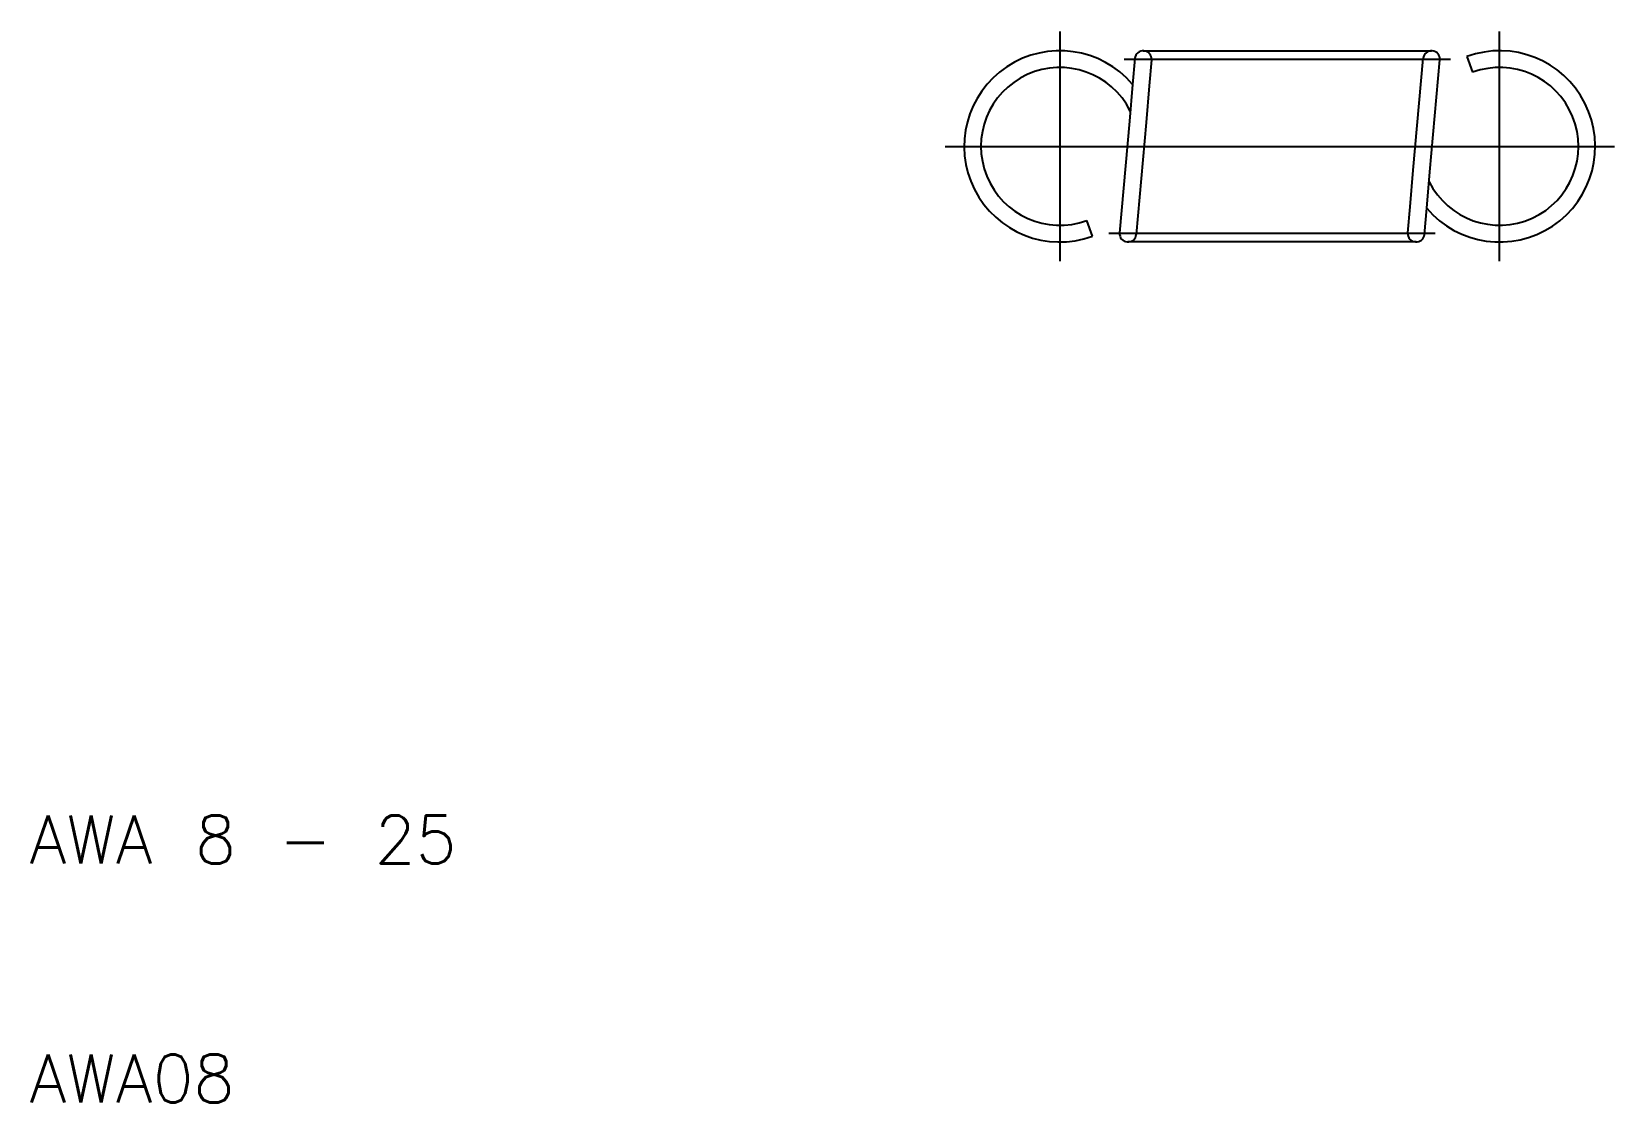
# Model space of a CAD drawing. Extents: x 10.1 to 76.3, y 10 to 54.8.
import ezdxf

# ---------------------------------------------------------------- set-up
doc = ezdxf.new("R2010")
doc.units = 0
doc.linetypes.add('CENTER', pattern=[50.8, 31.75, -6.35, 6.35, -6.35])
doc.linetypes.add('DASHED', pattern=[19.05, 12.7, -6.35])
doc.layers.get('0').update_dxf_attribs({"linetype": 'CONTINUOUS'})
doc.layers.add('CENTER', color=1, linetype='CENTER')
doc.styles.get("Standard").update_dxf_attribs({"font": 'txt.shx'})

msp = doc.modelspace()

# ---------------------------------------------------------------- linework, layer by layer
at = {"color": 7, "linetype": 'CONTINUOUS'}
for p, q in [((56.242, 53.682), (56.147, 52.591)), ((67.89, 49.001), (68.299, 53.682)), ((70.132, 53.759), (70.371, 53.101)), ((56.94, 53.621), (56.844, 52.53)), ((68.587, 48.94), (68.996, 53.621)), ((56.147, 52.591), (56.013, 51.06)), ((56.844, 52.53), (56.71, 50.999)), ((56.013, 51.06), (55.604, 46.379)), ((56.71, 50.999), (56.301, 46.318)), ((67.756, 47.47), (67.89, 49.001)), ((68.453, 47.409), (68.587, 48.94)), ((67.66, 46.379), (67.756, 47.47)), ((68.358, 46.318), (68.453, 47.409))]:
    msp.add_line(p, q, dxfattribs=at)
at = {"color": 3, "linetype": 'DASHED'}
for p, q in [((56.591, 54.001), (68.648, 54.001)), ((68.009, 45.999), (55.952, 45.999))]:
    msp.add_line(p, q, dxfattribs=at)
msp.add_line((54.468, 46.241), (54.229, 46.899))
at = {"color": 7, "linetype": 'CONTINUOUS'}
for centre, radius, start, end in [((53.1, 50), 4, 40.38105, 290), ((56.591, 53.651), 0.35, 355, 175), ((68.648, 53.651), 0.35, 355, 175), ((71.5, 50), 4, 220.38105, 110), ((53.1, 50), 3.3, 26.63791, 290), ((71.5, 50), 3.3, 206.63791, 110), ((55.952, 46.349), 0.35, 175, 355), ((68.009, 46.349), 0.35, 175, 355)]:
    msp.add_arc(centre, radius, start, end, dxfattribs=at)
at = {"layer": 'CENTER'}
for p, q in [((53.1, 54.8), (53.1, 45.2)), ((71.5, 45.2), (71.5, 54.8)), ((55.791, 53.651), (69.447, 53.651)), ((48.3, 50), (76.3, 50)), ((68.81, 46.349), (55.153, 46.349))]:
    msp.add_line(p, q, dxfattribs=at)

# ---------------------------------------------------------------- texts
for s, p in [('AWA 8 - 25', (10, 20)), ('AWA08', (10, 10))]:
    msp.add_text(s, height=2).set_placement(p)

doc.saveas('drawing.dxf')
